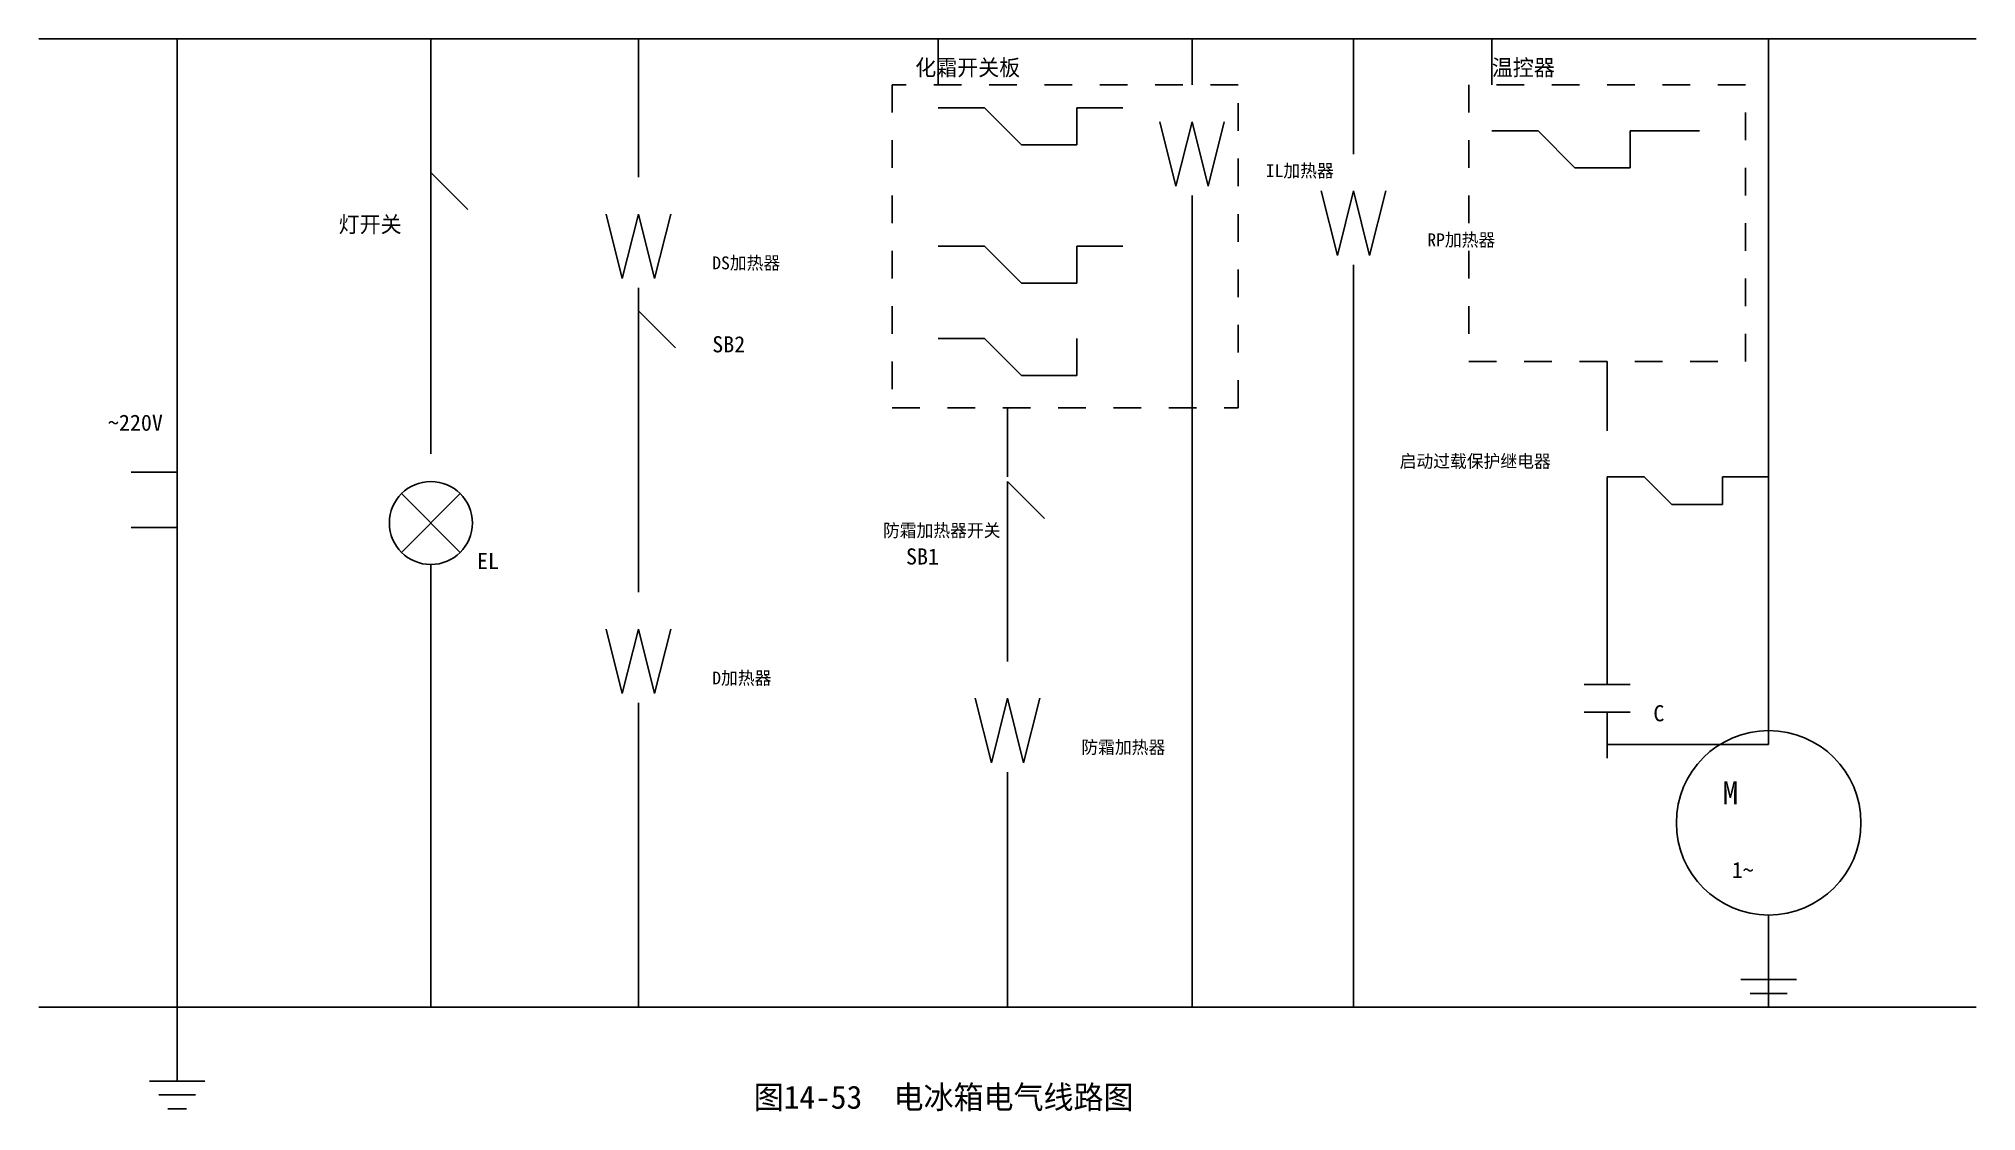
# Model space of a CAD drawing. Extents: x 0 to 420, y 7 to 240.
import ezdxf

# ---------------------------------------------------------------- set-up
doc = ezdxf.new("R2010")
doc.units = 0
doc.linetypes.add('DASHED', pattern=[12, 6, -6])
for name, color, linetype in [('DASHB', 5, 'DASHED'), ('GROUND', 2, 'CONTINUOUS'), ('SYMBOL', 1, 'CONTINUOUS'), ('TEXT', 3, 'CONTINUOUS'), ('WIRES', 7, 'CONTINUOUS')]:
    doc.layers.add(name, color=color, linetype=linetype)

msp = doc.modelspace()

# ---------------------------------------------------------------- linework, layer by layer
at = {"layer": 'DASHB'}
for p, q in [((260, 230), (185, 230)), ((185, 230), (185, 160)), ((260, 160), (260, 230)), ((370, 230), (310, 230)), ((310, 230), (310, 170)), ((370, 170), (370, 230)), ((310, 170), (370, 170)), ((185, 160), (260, 160))]:
    msp.add_line(p, q, dxfattribs=at)
at = {"layer": 'GROUND'}
for p, q in [((375, 44), (375, 36)), ((369, 36), (381, 36)), ((371, 33), (379, 33)), ((373, 30), (377, 30)), ((30, 22), (30, 14)), ((24, 14), (36, 14)), ((26, 11), (34, 11)), ((28, 8), (32, 8))]:
    msp.add_line(p, q, dxfattribs=at)
at = {"layer": 'SYMBOL'}
for p, q in [((205, 225), (213, 217)), ((243, 222), (246.5, 208)), ((246.5, 208), (250, 222)), ((250, 222), (253.5, 208)), ((253.5, 208), (257, 222)), ((325, 220), (333, 212)), ((85, 199), (85, 211)), ((85, 211), (93, 203)), ((278, 207), (281.5, 193)), ((281.5, 193), (285, 207)), ((285, 207), (288.5, 193)), ((288.5, 193), (292, 207)), ((123, 202), (126.5, 188)), ((126.5, 188), (130, 202)), ((130, 202), (133.5, 188)), ((133.5, 188), (137, 202)), ((205, 195), (213, 187)), ((130, 169), (130, 181)), ((130, 181), (138, 173)), ((205, 175), (213, 167)), ((30, 146), (20, 146)), ((30, 134), (30, 146)), ((210, 132), (210, 144)), ((210, 144), (218, 136)), ((348, 145), (354, 139)), ((78.7, 128.7), (91.3, 141.3)), ((78.7, 141.3), (91.3, 128.7)), ((30, 134), (20, 134)), ((123, 112), (126.5, 98)), ((126.5, 98), (130, 112)), ((130, 112), (133.5, 98)), ((133.5, 98), (137, 112)), ((203, 97), (206.5, 83)), ((206.5, 83), (210, 97)), ((210, 97), (213.5, 83)), ((213.5, 83), (217, 97)), ((335, 100), (345, 100)), ((335, 94), (345, 94))]:
    msp.add_line(p, q, dxfattribs=at)
for centre, radius in [((85, 135), 9), ((375, 70), 20)]:
    msp.add_circle(centre, radius, dxfattribs=at)
at = {"layer": 'WIRES'}
for p, q in [((0, 240), (420, 240)), ((30, 134), (30, 240)), ((85, 240), (85, 210)), ((130, 240), (130, 210)), ((195, 240), (195, 230)), ((250, 240), (250, 230)), ((285, 240), (285, 215)), ((315, 240), (315, 230)), ((375, 240), (375, 110)), ((195, 225), (205, 225)), ((225, 217), (225, 225)), ((225, 225), (235, 225)), ((315, 220), (325, 220)), ((345, 212), (345, 220)), ((345, 220), (360, 220)), ((213, 217), (225, 217)), ((333, 212), (345, 212)), ((250, 206), (250, 30)), ((85, 199), (85, 150)), ((195, 195), (205, 195)), ((225, 187), (225, 195)), ((225, 195), (235, 195)), ((285, 191), (285, 30)), ((130, 186), (130, 180)), ((213, 187), (225, 187)), ((195, 175), (205, 175)), ((225, 167), (225, 175)), ((130, 169), (130, 120)), ((340, 170), (340, 155)), ((213, 167), (225, 167)), ((210, 160), (210, 145)), ((30, 146), (30, 30)), ((340, 145), (348, 145)), ((340, 145), (340, 110)), ((365, 139), (365, 145)), ((365, 145), (375, 145)), ((375, 145), (375, 110)), ((354, 139), (365, 139)), ((210, 132), (210, 105)), ((85, 126), (85, 30)), ((340, 100), (340, 110)), ((375, 110), (375, 90)), ((130, 96), (130, 30)), ((340, 94), (340, 84)), ((375, 87), (375, 90)), ((340, 87), (375, 87)), ((210, 81), (210, 30)), ((375, 50), (375, 30)), ((375, 44), (375, 50)), ((0, 30), (420, 30)), ((30, 22), (30, 30))]:
    msp.add_line(p, q, dxfattribs=at)

# ---------------------------------------------------------------- texts
at = {"layer": 'TEXT'}
for s, height, p in [('化霜开关板', 3.5, (190, 232)), ('温控器', 3.5, (315, 232)), ('IL加热器', 2.8, (266, 210)), ('灯开关', 3.5, (65, 198)), ('RP加热器', 2.8, (301, 195)), ('DS加热器', 2.8, (146, 190)), ('SB2', 3.5, (146, 172)), ('~220V', 3.5, (15, 155)), ('启动过载保护继电器', 2.8, (295, 147)), ('防霜加热器开关', 2.8, (183, 132)), ('EL', 3.5, (95, 125)), ('SB1', 3.5, (188, 126)), ('D加热器', 2.8, (146, 100)), ('C', 3.5, (350, 92)), ('防霜加热器', 2.8, (226, 85)), ('M', 5, (365, 74)), ('1~', 3.5, (367, 58)), ('图14-53  电冰箱电气线路图', 5, (155, 8))]:
    msp.add_text(s, height=height, dxfattribs=at).set_placement(p)

doc.saveas('drawing.dxf')
